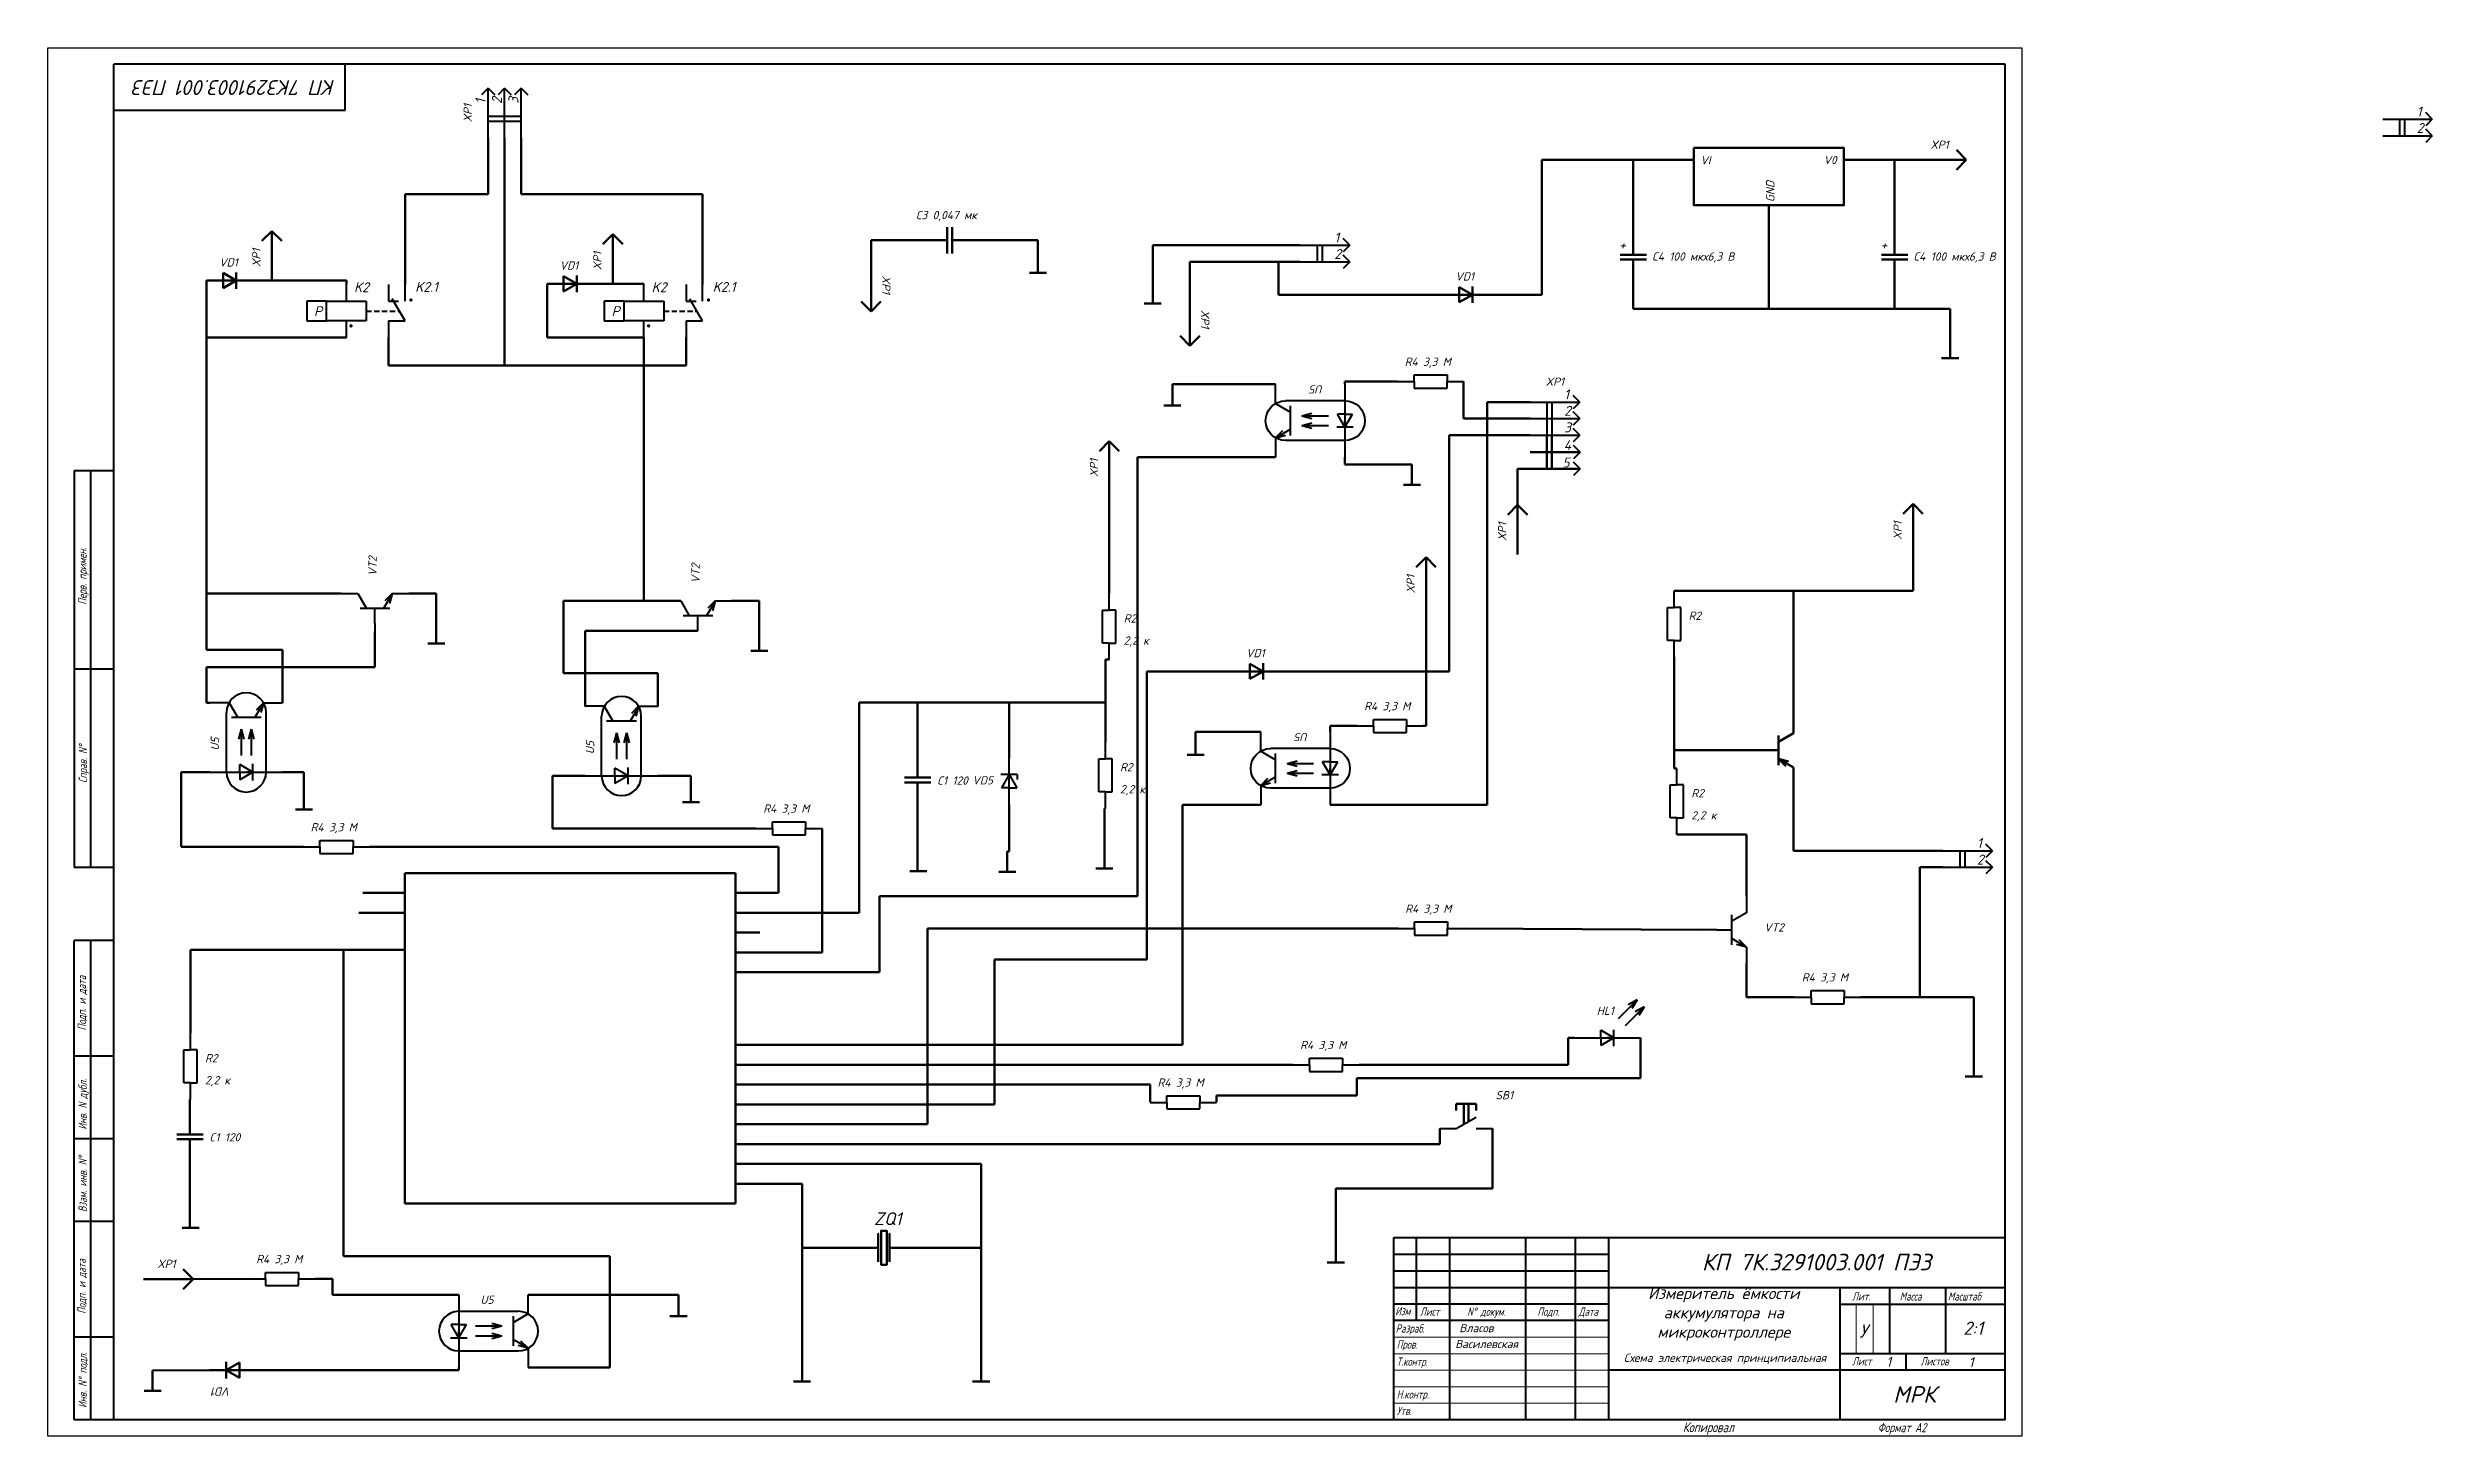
# Model space of a CAD drawing. Header units: millimetres. Extents: x 4194 to 7583, y -2981 to -2501.
# Drawn here: x 6862 to 7583, y -2981 to -2561 of the extents above.
import ezdxf

# ---------------------------------------------------------------- set-up
doc = ezdxf.new("R2010")
doc.units = ezdxf.units.MM
doc.linetypes.add('HIDDEN2', pattern=[4.7625, 3.175, -1.5875])
doc.layers.get('0').update_dxf_attribs({"lineweight": 40})
for name, color, linetype, lineweight in [('4-текст', 92, 'Continuous', 30), ('Основная', 7, 'Continuous', 40), ('текст', 7, 'Continuous', 30), ('тонкая', 7, 'Continuous', 20)]:
    doc.layers.add(name, color=color, linetype=linetype, lineweight=lineweight)
doc.layers.add('KONTUR', color=7, linetype='Continuous')
doc.styles.get("Standard").update_dxf_attribs({"font": 'isocpeui.ttf'})
doc.styles.add('Мой', font='isocpeui.ttf')
doc.styles.add('стиль1', font='romans.shx', dxfattribs={"width": 0.75, "oblique": 15, "height": 3.5})

# ---------------------------------------------------------------- blocks, each defined once
blk = doc.blocks.new('VD5')
at = {"linetype": 'Continuous'}
for p, q in [((282.17, 673.49), (282.17, 678.49)), ((282.17, 673.49), (279.67, 673.49)), ((282.17, 673.49), (279.86, 669.49)), ((282.17, 669.49), (282.17, 673.49)), ((282.17, 673.49), (284.48, 669.49)), ((284.67, 673.49), (282.17, 673.49)), ((284.67, 673.49), (284.67, 671.99)), ((282.17, 669.49), (279.86, 669.49)), ((282.17, 664.49), (282.17, 669.49)), ((282.17, 669.49), (284.48, 669.49))]:
    blk.add_line(p, q, dxfattribs=at)
blk = doc.blocks.new('U5')
at = {"linetype": 'Continuous'}
for p, q in [((137.99, 548.75), (137.99, 539.75)), ((158.99, 542.95), (158.99, 548.75)), ((137.99, 543.75), (155.99, 543.75)), ((158.99, 542.95), (154.49, 540.35)), ((154.49, 537.75), (154.49, 542.25)), ((135.49, 535.75), (137.99, 535.75)), ((137.99, 539.75), (135.68, 539.75)), ((137.99, 535.75), (135.68, 539.75)), ((137.99, 539.75), (140.3, 539.75)), ((137.99, 535.75), (140.3, 539.75)), ((137.99, 539.75), (137.99, 535.75)), ((137.99, 535.75), (137.99, 537.75)), ((137.99, 535.75), (137.99, 526.75)), ((137.99, 535.75), (140.49, 535.75)), ((150.99, 539.25), (142.99, 539.25)), ((150.99, 536.25), (142.99, 536.25)), ((150.99, 539.25), (147.99, 540.06)), ((150.99, 539.25), (147.99, 538.45)), ((150.99, 536.25), (147.99, 537.06)), ((150.99, 536.25), (147.99, 535.45)), ((154.49, 533.25), (154.49, 537.75)), ((156.39, 534.06), (154.49, 535.16)), ((158.99, 532.56), (156.39, 534.06)), ((158.99, 532.56), (156.79, 534.75)), ((137.99, 531.75), (155.99, 531.75)), ((158.99, 532.56), (155.99, 533.36)), ((158.99, 532.56), (158.99, 526.75))]:
    blk.add_line(p, q, dxfattribs=at)
for centre, start, end in [((137.99, 537.75), 90, 270), ((155.99, 537.75), 270, 90)]:
    blk.add_arc(centre, 6, start, end, dxfattribs=at)
blk = doc.blocks.new('SA9')
at = {"linetype": 'Continuous'}
for p, q in [((423.61, 563.14), (423.61, 558.14)), ((428.61, 558.14), (428.61, 563.14)), ((423.61, 558.14), (426.61, 558.14)), ((428.61, 552.14), (424.74, 558.84)), ((423.61, 552.14), (428.61, 552.14)), ((423.61, 552.14), (423.61, 547.14))]:
    blk.add_line(p, q, dxfattribs=at)
blk = doc.blocks.new('K2')
at = {"color": 7, "linetype": 'Continuous'}
for p, q in [((149.35, 450.55), (149.35, 455.55)), ((137.35, 450.55), (137.35, 444.55)), ((143.35, 450.55), (137.35, 450.55)), ((143.35, 450.55), (149.35, 450.55)), ((143.35, 444.55), (143.35, 450.55)), ((149.35, 450.55), (155.35, 450.55)), ((155.35, 450.55), (155.35, 444.55)), ((155.35, 450.55), (155.35, 447.55)), ((137.35, 444.55), (143.35, 444.55)), ((155.35, 444.55), (143.35, 444.55)), ((149.35, 439.55), (149.35, 444.55))]:
    blk.add_line(p, q, dxfattribs=at)
at = {"color": 7, "linetype": 'HIDDEN2', "ltscale": 0.5}
blk.add_line((155.35, 447.55), (165.36, 447.55), dxfattribs=at)
at = {"color": 7, "linetype": 'Continuous', "const_width": 0.5}
for points in [[(168.62, 450.9, 1), (169.12, 450.9, 1)], [(150.5, 443.07, 1), (151, 443.07, 1)]]:
    blk.add_lwpolyline(points, format="xyb", close=True, dxfattribs=at)
at = {"linetype": 'Continuous'}
blk.add_blockref('SA9', (-261.52, -107.59), dxfattribs=at)
at = {"color": 7, "linetype": 'Continuous'}
blk.add_text('P', height=3, dxfattribs=at).set_placement((139.54, 446.02))
blk = doc.blocks.new('XP1 1')
at = {"linetype": 'Continuous'}
for p, q in [((393.61, 500.77), (408.61, 500.77)), ((398.69, 500.77), (398.69, 490.77)), ((400.19, 500.77), (400.19, 490.77)), ((408.61, 500.77), (406.61, 502.77)), ((408.61, 500.77), (406.61, 498.77)), ((408.61, 495.77), (406.61, 497.77)), ((393.61, 495.77), (408.61, 495.77)), ((393.61, 490.77), (408.61, 490.77)), ((408.61, 495.77), (406.61, 493.77)), ((408.61, 490.77), (406.61, 492.77)), ((408.61, 490.77), (406.61, 488.77))]:
    blk.add_line(p, q, dxfattribs=at)
for s, p in [('2', (403.89, 496.61)), ('1', (403.89, 501.61)), ('3', (403.89, 491.61))]:
    blk.add_text(s, height=3, dxfattribs=at).set_placement(p)
blk = doc.blocks.new('VD1')
at = {"linetype": 'Continuous', "lineweight": 50}
for p, q in [((227.35, 669.55), (227.35, 671.86)), ((231.35, 669.55), (227.35, 671.86)), ((231.35, 669.55), (231.35, 672.05)), ((222.35, 669.55), (227.35, 669.55)), ((231.35, 669.55), (227.35, 667.24)), ((227.35, 669.55), (231.35, 669.55)), ((227.35, 669.55), (227.35, 667.24)), ((231.35, 669.55), (236.35, 669.55)), ((231.35, 667.05), (231.35, 669.55))]:
    blk.add_line(p, q, dxfattribs=at)
blk = doc.blocks.new('XP1')
at = {"linetype": 'Continuous', "lineweight": 50}
for p, q in [((314.13, 503.29), (311.13, 506.29)), ((299.13, 503.29), (306.63, 503.29)), ((306.63, 503.29), (314.13, 503.29)), ((314.13, 503.29), (311.13, 500.29))]:
    blk.add_line(p, q, dxfattribs=at)
blk = doc.blocks.new('rezistor')
for p, q in [((46.9, 169.84), (51.9, 169.84)), ((51.9, 169.84), (51.9, 171.84)), ((51.9, 171.84), (61.9, 171.84)), ((51.9, 169.84), (51.9, 167.84)), ((51.9, 167.84), (61.9, 167.84)), ((61.9, 171.84), (61.9, 169.84)), ((61.9, 169.84), (66.9, 169.84)), ((61.9, 167.84), (61.9, 169.84))]:
    blk.add_line(p, q)
blk = doc.blocks.new('condensator')
at = {"linetype": 'Continuous', "lineweight": 50}
for p, q in [((159.82, 727.6), (159.82, 734.59)), ((155.82, 727.6), (159.82, 727.6)), ((155.82, 727.6), (159.82, 727.6)), ((155.82, 726.1), (159.82, 726.1)), ((159.82, 727.6), (163.82, 727.6)), ((159.82, 719.12), (159.82, 726.1)), ((159.82, 726.1), (163.82, 726.1))]:
    blk.add_line(p, q, dxfattribs=at)
blk = doc.blocks.new('SA1')
at = {"linetype": 'Continuous'}
for p, q in [((315.87, 554.68), (321.87, 558.14)), ((310.87, 554.68), (315.87, 554.68)), ((321.87, 554.68), (326.87, 554.68))]:
    blk.add_line(p, q, dxfattribs=at)
blk = doc.blocks.new('SB1')
at = {"linetype": 'Continuous', "lineweight": 50}
for p, q in [((153.79, 505.72), (147.79, 505.72)), ((147.79, 505.72), (147.79, 503.72)), ((150.04, 499.56), (150.04, 505.72)), ((151.54, 500.42), (151.54, 505.72)), ((153.79, 503.72), (153.79, 505.72))]:
    blk.add_line(p, q, dxfattribs=at)
at = {"color": 0, "lineweight": 50}
blk.add_blockref('SA1', (-168.08, -56.42), dxfattribs=at)
blk = doc.blocks.new('XP1 111')
at = {"linetype": 'Continuous'}
for p, q in [((169.54, 220.78), (184.54, 220.78)), ((174.62, 220.78), (174.62, 215.78)), ((176.12, 220.78), (176.12, 215.78)), ((184.54, 220.78), (182.54, 222.78)), ((184.54, 220.78), (182.54, 218.78)), ((184.54, 215.78), (182.54, 217.78)), ((169.54, 215.78), (184.54, 215.78)), ((184.54, 215.78), (182.54, 213.78))]:
    blk.add_line(p, q, dxfattribs=at)
for s, p in [('1', (179.82, 221.62)), ('2', (179.82, 216.62))]:
    blk.add_text(s, height=3, dxfattribs=at).set_placement(p)

msp = doc.modelspace()

# ---------------------------------------------------------------- linework, layer by layer
at = {"lineweight": 50}
for p, q in [((6994.87, -2588.1), (6994.87, -2605.11)), ((6999.87, -2588.1), (6999.87, -2656.92)), ((7004.87, -2588.1), (7004.87, -2605.11)), ((7341.2, -2594.74), (7313.51, -2594.74)), ((7313.51, -2594.74), (7313.51, -2635.52)), ((7359.47, -2594.74), (7341.2, -2594.74)), ((7341.2, -2594.74), (7341.2, -2616.44)), ((7404.93, -2591.12), (7404.93, -2594.74)), ((7404.93, -2594.74), (7427.14, -2594.74)), ((7420.25, -2616.44), (7420.25, -2594.74)), ((6994.87, -2605.11), (6969.75, -2605.11)), ((6969.75, -2605.11), (6969.75, -2632.47)), ((7004.87, -2605.11), (7059.75, -2605.11)), ((7059.75, -2605.11), (7059.75, -2632.47)), ((7382.2, -2639.81), (7382.2, -2608.47)), ((7382.2, -2608.47), (7382.2, -2639.81)), ((7126.72, -2619.05), (7110.67, -2619.05)), ((7110.67, -2619.05), (7110.67, -2625.62)), ((7161.15, -2619.05), (7142.18, -2619.05)), ((7161.15, -2622.7), (7161.15, -2619.05)), ((7240.5, -2620.56), (7195.88, -2620.56)), ((7195.88, -2620.56), (7195.88, -2632.04)), ((6909.7, -2631.26), (6909.7, -2648.47)), ((6923.7, -2631.26), (6952, -2631.26)), ((6952, -2631.26), (6952, -2632.47)), ((7012.68, -2632.21), (7012.68, -2648.47)), ((7026.68, -2632.21), (7026.68, -2632.21)), ((7042, -2632.21), (7026.68, -2632.21)), ((7042, -2632.47), (7042, -2632.21)), ((7207.12, -2636), (7207.12, -2625.56)), ((7207.12, -2625.56), (7240.5, -2625.56)), ((7233.95, -2635.52), (7233.95, -2625.56)), ((7341.2, -2639.81), (7341.2, -2631.9)), ((7420.25, -2631.9), (7420.25, -2639.81)), ((7283.58, -2635.52), (7233.95, -2635.52)), ((7313.51, -2635.52), (7297.58, -2635.52)), ((7382.2, -2639.81), (7341.2, -2639.81)), ((7420.25, -2639.81), (7382.2, -2639.81)), ((7420.25, -2639.81), (7437.05, -2639.81)), ((7437.05, -2639.81), (7437.05, -2648.57)), ((6909.7, -2648.47), (6952, -2648.47)), ((6909.7, -2648.47), (6909.7, -2742.91)), ((6964.75, -2648.47), (6964.75, -2656.92)), ((7012.68, -2648.47), (7042, -2648.47)), ((7042, -2648.47), (7042, -2666.59)), ((7054.75, -2648.47), (7054.75, -2656.92)), ((7054.75, -2656.92), (6964.75, -2656.92)), ((7042, -2666.59), (7042, -2728.15)), ((7233.01, -2662.63), (7201.83, -2662.63)), ((7201.83, -2662.63), (7201.83, -2665.92)), ((7254.01, -2662.63), (7254.01, -2661.8)), ((7254.01, -2661.8), (7269.89, -2661.8)), ((7289.89, -2661.8), (7289.89, -2673)), ((7310, -2668), (7297.02, -2668)), ((7297.02, -2668), (7297.02, -2767.79)), ((7289.89, -2673), (7310, -2673)), ((7285.5, -2749.45), (7285.5, -2678)), ((7285.5, -2678), (7310, -2678)), ((7315.08, -2678), (7315.08, -2688.15)), ((7316.58, -2678), (7316.58, -2688.15)), ((7233.01, -2684.63), (7191.25, -2684.63)), ((7191.25, -2684.63), (7191.25, -2817.4)), ((7254.01, -2686.88), (7254.01, -2684.63)), ((7274.24, -2686.88), (7254.01, -2686.88)), ((7310, -2688.15), (7306.22, -2688.15)), ((7306.22, -2688.15), (7306.22, -2699.1)), ((7310, -2683.15), (7325, -2683.15)), ((7310, -2688.15), (7325, -2688.15)), ((7325, -2688.15), (7325, -2688.15)), ((7182.72, -2725.91), (7182.72, -2693.96)), ((7425.82, -2725.09), (7425.82, -2713.77)), ((6950.46, -2725.93), (6909.7, -2725.93)), ((6979.2, -2725.93), (6970.85, -2725.93)), ((6979.2, -2734.81), (6979.2, -2725.93)), ((7353.55, -2725.09), (7425.82, -2725.09)), ((7389.61, -2763.14), (7389.69, -2725.09)), ((7042, -2728.15), (7017.66, -2728.15)), ((7017.66, -2728.15), (7017.66, -2728.15)), ((7017.66, -2728.15), (7017.66, -2750.03)), ((7053.12, -2728.15), (7042, -2728.15)), ((7076.86, -2728.15), (7068.51, -2728.15)), ((7076.86, -2737.02), (7076.86, -2728.15)), ((7278.54, -2729.93), (7278.54, -2765.96)), ((6960.65, -2748.19), (6960.65, -2737.43)), ((7046.19, -2737.15), (7024.19, -2737.15)), ((7024.19, -2737.15), (7024.19, -2760.03)), ((7046.19, -2737.15), (7058.31, -2737.15)), ((6909.7, -2742.91), (6932.72, -2742.91)), ((6932.72, -2742.91), (6932.72, -2758.94)), ((7181.6, -2748.56), (7181.6, -2745.91)), ((7181.6, -2745.91), (7182.72, -2745.91)), ((7353.55, -2745.09), (7353.55, -2778.79)), ((6960.65, -2748.19), (6909.7, -2748.19)), ((6909.7, -2748.19), (6909.7, -2758.94)), ((7017.66, -2750.03), (7046.19, -2750.03)), ((7046.19, -2750.03), (7046.19, -2760.03)), ((7181.6, -2758.85), (7181.6, -2748.56)), ((7194.13, -2836.56), (7194.13, -2749.45)), ((7194.13, -2749.45), (7220.28, -2749.45)), ((7234.26, -2749.45), (7285.5, -2749.45)), ((6910.72, -2758.94), (6909.7, -2758.94)), ((7107.05, -2822.44), (7107.05, -2758.85)), ((7107.05, -2758.85), (7181.6, -2758.85)), ((7124.76, -2774.57), (7124.76, -2758.85)), ((7152.41, -2775.67), (7152.41, -2758.85)), ((7181.6, -2770.89), (7181.6, -2758.85)), ((7228.52, -2767.79), (7208.82, -2767.79)), ((7208.82, -2767.79), (7208.82, -2768.53)), ((7249.52, -2767.79), (7249.52, -2765.96)), ((7249.52, -2765.96), (7257.64, -2765.96)), ((7278.54, -2765.96), (7277.64, -2765.96)), ((7297.02, -2767.79), (7297.02, -2789.79)), ((7375.61, -2773.33), (7353.55, -2773.33)), ((6910.72, -2779.94), (6902.08, -2779.94)), ((6902.08, -2802.57), (6902.08, -2779.94)), ((6932.72, -2779.94), (6939.15, -2779.94)), ((6939.15, -2779.94), (6939.15, -2785.1)), ((7024.19, -2781.03), (7014.29, -2781.03)), ((7014.29, -2781.03), (7014.29, -2796.94)), ((7046.19, -2781.03), (7056.21, -2781.03)), ((7056.21, -2781.03), (7056.21, -2782.8)), ((7353.55, -2778.79), (7354.38, -2778.79)), ((7389.61, -2803.13), (7389.61, -2783.53)), ((7124.76, -2790.04), (7124.76, -2799.12)), ((7152.41, -2789.67), (7152.41, -2803.91)), ((7181.24, -2802.93), (7181.24, -2790.89)), ((7181.24, -2790.89), (7181.6, -2790.89)), ((7228.52, -2789.79), (7204.83, -2789.79)), ((7204.83, -2789.79), (7204.83, -2862.44)), ((7297.02, -2789.79), (7249.52, -2789.79)), ((7014.29, -2796.94), (7075.9, -2796.94)), ((7095.9, -2796.94), (7095.9, -2834.44)), ((6939.02, -2802.57), (6902.08, -2802.57)), ((6959.02, -2802.57), (7082.69, -2802.57)), ((7082.69, -2802.57), (7082.69, -2816.44)), ((7124.76, -2799.12), (7124.76, -2803.69)), ((7152.41, -2803.91), (7151.86, -2803.91)), ((7375.46, -2798.79), (7354.38, -2798.79)), ((7375.46, -2800.47), (7375.46, -2798.79)), ((7375.46, -2817.44), (7375.46, -2800.47)), ((7389.61, -2803.13), (7389.61, -2803.71)), ((7434.86, -2803.71), (7389.61, -2803.71)), ((7389.61, -2803.71), (7389.61, -2803.71)), ((6969.69, -2810.44), (6969.69, -2910.44)), ((7069.69, -2810.44), (6969.69, -2810.44)), ((6969.69, -2810.44), (6969.69, -2816.44)), ((7069.69, -2910.44), (7069.69, -2810.44)), ((7069.69, -2810.44), (7069.69, -2818.44)), ((7069.69, -2810.44), (7069.69, -2816.44)), ((7434.86, -2808.71), (7427.83, -2808.71)), ((7427.83, -2808.71), (7427.83, -2811.93)), ((7427.83, -2848), (7427.83, -2811.93)), ((6969.69, -2816.44), (6956.94, -2816.44)), ((6969.69, -2816.44), (6969.69, -2822.44)), ((7069.69, -2816.44), (7076.67, -2816.44)), ((7069.69, -2816.44), (7069.69, -2822.44)), ((7069.69, -2818.44), (7069.69, -2826.44)), ((7082.69, -2816.44), (7076.67, -2816.44)), ((7191.25, -2817.4), (7113.21, -2817.4)), ((7113.21, -2817.4), (7113.21, -2839.88)), ((6969.69, -2822.44), (6955.72, -2822.44)), ((6969.69, -2822.44), (6969.69, -2833.66)), ((7069.69, -2822.44), (7077.82, -2822.44)), ((7077.82, -2822.44), (7069.69, -2822.44)), ((7069.69, -2822.44), (7069.69, -2828.44)), ((7069.69, -2826.44), (7069.69, -2834.44)), ((7077.82, -2822.44), (7107.05, -2822.44)), ((6944.57, -2833.66), (6904.87, -2833.66)), ((6904.87, -2833.66), (6904.87, -2858.91)), ((6969.69, -2833.66), (6944.57, -2833.66)), ((6951.15, -2926.35), (6951.15, -2833.66)), ((7069.69, -2828.44), (7077.06, -2828.44)), ((7077.06, -2828.44), (7069.69, -2828.44)), ((7069.69, -2828.44), (7069.69, -2834.44)), ((7270.06, -2827.23), (7127.76, -2827.23)), ((7127.76, -2827.23), (7127.76, -2886.44)), ((7361.46, -2827.64), (7290.06, -2827.23)), ((7069.69, -2834.44), (7069.69, -2842.44)), ((7069.69, -2834.44), (7075.53, -2834.44)), ((7075.53, -2834.44), (7069.69, -2834.44)), ((7069.69, -2834.44), (7069.69, -2840.44)), ((7069.69, -2840.44), (7076.67, -2840.44)), ((7095.9, -2834.44), (7075.53, -2834.44)), ((7113.21, -2840.44), (7076.67, -2840.44)), ((7113.21, -2839.88), (7113.21, -2840.44)), ((7147.98, -2880.44), (7147.98, -2836.56)), ((7147.98, -2836.56), (7194.13, -2836.56)), ((7375.46, -2837.83), (7375.46, -2848)), ((7069.69, -2842.44), (7069.69, -2850.44)), ((7375.46, -2848), (7390, -2848)), ((7410, -2848), (7427.83, -2848)), ((7427.83, -2848), (7443.39, -2848)), ((7443.39, -2848), (7444.2, -2848)), ((7444.2, -2848), (7444.2, -2865.79)), ((7069.69, -2868.44), (7069.69, -2862.44)), ((7069.69, -2862.44), (7075.61, -2862.44)), ((7204.83, -2862.44), (7075.61, -2862.44)), ((7321.49, -2868.46), (7321.49, -2860.33)), ((7321.49, -2860.33), (7323.35, -2860.33)), ((7343.35, -2868.81), (7343.35, -2860.33)), ((7069.69, -2874.44), (7069.69, -2868.44)), ((7069.69, -2868.44), (7076.22, -2868.44)), ((7076.22, -2868.44), (7069.69, -2868.44)), ((7076.22, -2868.44), (7238.22, -2868.44)), ((7258.28, -2868.46), (7321.49, -2868.46)), ((7343.35, -2868.81), (7343.35, -2872.53)), ((7069.69, -2878.44), (7069.69, -2870.44)), ((7069.69, -2880.44), (7069.69, -2874.44)), ((7069.69, -2874.44), (7076.97, -2874.44)), ((7076.97, -2874.44), (7069.69, -2874.44)), ((7076.97, -2874.44), (7195.14, -2874.44)), ((7195.14, -2874.44), (7195.14, -2879.8)), ((7343.35, -2872.53), (7257.55, -2872.53)), ((7257.55, -2872.53), (7257.55, -2877.71)), ((6904.68, -2882.49), (6904.68, -2878.91)), ((6904.68, -2878.91), (6904.87, -2878.91)), ((7069.69, -2886.44), (7069.69, -2878.44)), ((7069.69, -2886.44), (7069.69, -2880.44)), ((7069.69, -2880.44), (7077.44, -2880.44)), ((7077.44, -2880.44), (7147.98, -2880.44)), ((7215.14, -2879.8), (7215.14, -2877.71)), ((7215.14, -2877.71), (7223.31, -2877.71)), ((7257.55, -2877.71), (7223.31, -2877.71)), ((7069.69, -2894.44), (7069.69, -2886.44)), ((7069.69, -2892.44), (7069.69, -2886.44)), ((7069.69, -2886.44), (7077.44, -2886.44)), ((7077.44, -2886.44), (7069.69, -2886.44)), ((7127.76, -2886.44), (7077.44, -2886.44)), ((7282.66, -2892.44), (7282.66, -2887.72)), ((7298.66, -2887.72), (7298.66, -2905.82)), ((6904.68, -2897.96), (6904.68, -2907.04)), ((7069.69, -2898.44), (7069.69, -2892.44)), ((7069.69, -2892.44), (7078.58, -2892.44)), ((7078.58, -2892.44), (7069.69, -2892.44)), ((7069.69, -2902.44), (7069.69, -2894.44)), ((7069.69, -2904.44), (7069.69, -2898.44)), ((7069.69, -2898.44), (7079.35, -2898.44)), ((7079.35, -2898.44), (7069.69, -2898.44)), ((7078.58, -2892.44), (7282.66, -2892.44)), ((7079.35, -2898.44), (7143.98, -2898.44)), ((7143.98, -2898.44), (7143.98, -2923.79)), ((7069.69, -2910.44), (7069.69, -2902.44)), ((7069.69, -2910.44), (7069.69, -2904.44)), ((7069.69, -2904.44), (7080.49, -2904.44)), ((7080.49, -2904.44), (7069.69, -2904.44)), ((7080.49, -2904.44), (7089.82, -2904.44)), ((7089.82, -2904.44), (7089.82, -2923.79)), ((7251.24, -2905.82), (7251.24, -2922.08)), ((7298.66, -2905.82), (7251.24, -2905.82)), ((6904.68, -2907.04), (6904.68, -2911.61)), ((6969.69, -2910.44), (7069.69, -2910.44)), ((7031.71, -2926.35), (6951.15, -2926.35)), ((7031.71, -2960), (7031.71, -2926.35)), ((7108.56, -2923.79), (7089.82, -2923.79)), ((7089.82, -2923.79), (7089.82, -2958.07)), ((7120.61, -2923.79), (7143.98, -2923.79)), ((7143.98, -2923.79), (7143.98, -2958.07)), ((6905.68, -2933.3), (6922.54, -2933.21)), ((6947.83, -2933.21), (6942.54, -2933.21)), ((6947.83, -2938), (6947.83, -2933.21)), ((6986, -2938), (6947.83, -2938)), ((7052.45, -2938), (7007, -2938)), ((7052.45, -2938.27), (7052.45, -2938)), ((6910.65, -2960.84), (6893.37, -2960.88)), ((6986, -2960.84), (6924.65, -2960.84)), ((6986, -2960), (6986, -2960.84)), ((7007, -2960), (7031.71, -2960))]:
    msp.add_line(p, q, dxfattribs=at)
at = {"linetype": 'Continuous'}
for p, q in [((7325.11, -2683.16), (7323.11, -2681.16)), ((7325.11, -2683.16), (7323.11, -2685.16)), ((7325.15, -2688.17), (7323.15, -2686.17)), ((7325.15, -2688.17), (7323.15, -2690.17)), ((6950.46, -2725.93), (6955.46, -2725.93)), ((6955.46, -2725.93), (6958.05, -2730.43)), ((6965.85, -2725.93), (6963.65, -2728.13)), ((6965.85, -2725.93), (6964.35, -2728.53)), ((6965.85, -2725.93), (6965.04, -2728.93)), ((6965.85, -2725.93), (6970.85, -2725.93)), ((6960.65, -2730.43), (6956.15, -2730.43)), ((6960.65, -2734.93), (6960.65, -2730.43)), ((6965.15, -2730.43), (6960.65, -2730.43)), ((6964.35, -2728.53), (6963.25, -2730.43)), ((7053.12, -2728.15), (7055.71, -2732.65)), ((7058.31, -2732.65), (7053.81, -2732.65)), ((7058.31, -2737.15), (7058.31, -2732.65)), ((7062.81, -2732.65), (7058.31, -2732.65)), ((7062.01, -2730.75), (7060.91, -2732.65)), ((7063.51, -2728.15), (7061.31, -2730.35)), ((7063.51, -2728.15), (7062.01, -2730.75)), ((7063.51, -2728.15), (7062.71, -2731.15)), ((7063.51, -2728.15), (7068.51, -2728.15)), ((6960.65, -2734.93), (6960.65, -2739.93)), ((7375.46, -2817.44), (7375.46, -2822.44)), ((7375.46, -2822.44), (7370.96, -2825.04)), ((7370.96, -2827.64), (7370.96, -2823.14)), ((7366.46, -2827.64), (7361.46, -2827.64)), ((7366.46, -2827.64), (7370.96, -2827.64)), ((7370.96, -2832.14), (7370.96, -2827.64)), ((7372.86, -2831.33), (7370.96, -2830.23)), ((7375.46, -2832.83), (7372.46, -2832.03)), ((7375.46, -2832.83), (7372.86, -2831.33)), ((7375.46, -2832.83), (7373.26, -2830.64)), ((7375.46, -2832.83), (7375.46, -2837.83)), ((7336.7, -2854.4), (7342.35, -2848.75)), ((7338.82, -2856.53), (7344.47, -2850.87)), ((7342.35, -2848.75), (7339.66, -2850.3)), ((7342.35, -2848.75), (7340.8, -2851.44)), ((7344.47, -2850.87), (7341.78, -2852.42)), ((7344.47, -2850.87), (7342.92, -2853.56)), ((7323.35, -2860.33), (7331.35, -2860.33)), ((7331.35, -2860.33), (7331.35, -2858.02)), ((7335.35, -2860.33), (7331.35, -2858.02)), ((7331.35, -2860.33), (7331.35, -2862.64)), ((7335.35, -2860.33), (7331.35, -2862.64)), ((7331.35, -2860.33), (7335.35, -2860.33)), ((7335.35, -2860.33), (7333.35, -2860.33)), ((7335.35, -2860.33), (7335.35, -2857.83)), ((7335.35, -2860.33), (7343.35, -2860.33)), ((7335.35, -2862.83), (7335.35, -2860.33))]:
    msp.add_line(p, q, dxfattribs=at)
at = {"linetype": 'Continuous', "lineweight": 50}
for p, q in [((7389.61, -2768.14), (7385.11, -2770.74)), ((7385.11, -2773.33), (7385.11, -2768.83)), ((7389.61, -2763.14), (7389.61, -2768.14)), ((7380.61, -2773.33), (7375.61, -2773.33)), ((7380.61, -2773.33), (7385.11, -2773.33)), ((7385.11, -2777.83), (7385.11, -2773.33)), ((7387.01, -2777.03), (7385.11, -2775.93)), ((7385.13, -2775.93), (7388.13, -2776.73)), ((7385.13, -2775.93), (7387.32, -2778.13)), ((7389.61, -2778.53), (7387.01, -2777.03)), ((7389.61, -2778.53), (7389.61, -2783.53))]:
    msp.add_line(p, q, dxfattribs=at)
for p, q in [((7333.67, -2925.82), (7268.67, -2925.82)), ((7333.67, -2930.82), (7268.67, -2930.82)), ((7333.67, -2940.82), (7268.67, -2940.82)), ((7333.67, -2945.82), (7268.67, -2945.82)), ((7403.67, -2975.82), (7403.67, -2975.82))]:
    msp.add_line(p, q)
at = {"lineweight": 50}
msp.add_lwpolyline([(7359.47, -2591.12), (7404.93, -2591.12), (7404.93, -2608.47), (7359.47, -2608.47)], close=True, dxfattribs=at)
at = {"layer": 'KONTUR'}
for p, q in [((6861.67, -2980.82), (6861.67, -2560.82)), ((6861.67, -2560.82), (7458.67, -2560.82)), ((7458.67, -2560.82), (7458.67, -2980.82)), ((7458.67, -2980.82), (6861.67, -2980.82))]:
    msp.add_line(p, q, dxfattribs=at)
at = {"layer": 'Основная'}
for p, q in [((6881.67, -2935.82), (6881.67, -2565.82)), ((7453.67, -2565.82), (6881.67, -2565.82)), ((6951.67, -2579.82), (6951.67, -2565.82)), ((7453.67, -2975.82), (7453.67, -2565.82)), ((6951.67, -2579.82), (6881.67, -2579.82)), ((6869.67, -2688.82), (6869.67, -2808.82)), ((6881.67, -2688.82), (6869.67, -2688.82)), ((6874.67, -2808.82), (6874.67, -2688.82)), ((6881.67, -2748.82), (6869.67, -2748.82)), ((6881.67, -2808.82), (6869.67, -2808.82)), ((6869.67, -2975.82), (6869.67, -2830.82)), ((6881.67, -2830.82), (6869.67, -2830.82)), ((6874.67, -2975.82), (6874.67, -2830.82)), ((6881.67, -2865.82), (6869.67, -2865.82)), ((6881.67, -2890.82), (6869.67, -2890.82)), ((6881.67, -2915.82), (6869.67, -2915.82)), ((7268.67, -2920.82), (7268.67, -2975.82)), ((7453.67, -2920.82), (7268.67, -2920.82)), ((7275.67, -2945.82), (7275.67, -2920.82)), ((7285.67, -2920.82), (7285.67, -2975.82)), ((7308.67, -2975.82), (7308.67, -2920.82)), ((7323.67, -2920.82), (7323.67, -2975.82)), ((7333.67, -2920.82), (7333.67, -2975.82)), ((6881.67, -2975.82), (6881.67, -2935.82)), ((7268.67, -2935.82), (7453.67, -2935.82)), ((7403.67, -2935.82), (7403.67, -2975.82)), ((7403.67, -2940.82), (7453.67, -2940.82)), ((7418.67, -2935.82), (7418.67, -2955.82)), ((7435.67, -2935.82), (7435.67, -2955.82)), ((6881.67, -2950.82), (6869.67, -2950.82)), ((7453.67, -2955.82), (7403.67, -2955.82)), ((7423.67, -2955.82), (7423.67, -2960.82)), ((7453.67, -2960.82), (7333.67, -2960.82)), ((7453.67, -2975.82), (6869.67, -2975.82))]:
    msp.add_line(p, q, dxfattribs=at)
at = {"layer": 'Основная', "lineweight": 50}
for p, q in [((7161.15, -2622.7), (7161.15, -2628.84)), ((7195.88, -2632.04), (7195.88, -2638.17)), ((7437.05, -2648.57), (7437.05, -2654.71)), ((7201.83, -2662.85), (7201.83, -2668.98)), ((7274.24, -2686.88), (7274.24, -2693.01)), ((6979.2, -2734.81), (6979.2, -2740.95)), ((7076.86, -2737.02), (7076.86, -2743.16)), ((7208.82, -2768.53), (7208.82, -2774.67)), ((7056.21, -2782.8), (7056.21, -2788.94)), ((6939.15, -2785.1), (6939.15, -2791.24)), ((7124.76, -2803.69), (7124.76, -2809.86)), ((7151.86, -2803.91), (7151.86, -2810.04)), ((7181.24, -2802.93), (7181.24, -2809.07)), ((7444.2, -2865.79), (7444.2, -2871.93)), ((6904.68, -2911.61), (6904.68, -2917.78)), ((7108.56, -2923.79), (7112.86, -2923.79)), ((7112.86, -2923.79), (7112.86, -2922.07)), ((7112.86, -2925.51), (7112.86, -2923.79)), ((7113.72, -2923.79), (7113.72, -2921.21)), ((7113.72, -2923.79), (7113.72, -2926.37)), ((7115.44, -2921.21), (7115.44, -2923.79)), ((7115.44, -2926.37), (7115.44, -2923.79)), ((7116.3, -2923.79), (7116.3, -2922.07)), ((7116.3, -2923.79), (7116.3, -2925.51)), ((7116.3, -2923.79), (7120.61, -2923.79)), ((7251.24, -2922.05), (7251.24, -2928.18)), ((7052.45, -2938.27), (7052.45, -2944.41)), ((6893.37, -2960.88), (6893.37, -2967.01)), ((7089.82, -2958.07), (7089.82, -2964.21)), ((7143.98, -2958.07), (7143.98, -2964.21))]:
    msp.add_line(p, q, dxfattribs=at)
at = {"layer": 'Основная', "lineweight": 80}
for p, q in [((7161.15, -2628.88), (7158.57, -2628.88)), ((7161.15, -2628.88), (7163.73, -2628.88)), ((7195.88, -2638.22), (7193.3, -2638.22)), ((7195.88, -2638.22), (7198.46, -2638.22)), ((7437.05, -2654.75), (7434.47, -2654.75)), ((7437.05, -2654.75), (7439.63, -2654.75)), ((7201.83, -2669.03), (7199.25, -2669.03)), ((7201.83, -2669.03), (7204.41, -2669.03)), ((7274.24, -2693.06), (7271.66, -2693.06)), ((7274.24, -2693.06), (7276.82, -2693.06)), ((6979.2, -2740.99), (6976.62, -2740.99)), ((6979.2, -2740.99), (6981.78, -2740.99)), ((7076.86, -2743.2), (7074.28, -2743.2)), ((7076.86, -2743.2), (7079.44, -2743.2)), ((7208.82, -2774.71), (7206.24, -2774.71)), ((7208.82, -2774.71), (7211.41, -2774.71)), ((7056.22, -2788.98), (7053.64, -2788.98)), ((7056.22, -2788.98), (7058.8, -2788.98)), ((6939.15, -2791.28), (6936.57, -2791.28)), ((6939.15, -2791.28), (6941.73, -2791.28)), ((7124.76, -2809.86), (7122.4, -2809.86)), ((7124.76, -2809.86), (7127.56, -2809.86)), ((7151.87, -2810.09), (7149.29, -2810.09)), ((7151.87, -2810.09), (7154.45, -2810.09)), ((7181.24, -2809.11), (7178.66, -2809.11)), ((7181.24, -2809.11), (7183.83, -2809.11)), ((7444.2, -2871.97), (7441.62, -2871.97)), ((7444.2, -2871.97), (7446.78, -2871.97)), ((6904.68, -2917.78), (6902.33, -2917.78)), ((6904.68, -2917.78), (6907.49, -2917.78)), ((7251.24, -2928.22), (7248.66, -2928.22)), ((7251.24, -2928.22), (7253.82, -2928.22)), ((7052.45, -2944.45), (7049.87, -2944.45)), ((7052.45, -2944.45), (7055.03, -2944.45)), ((6893.38, -2967.05), (6890.8, -2967.05)), ((6893.38, -2967.05), (6895.96, -2967.05)), ((7089.83, -2964.25), (7087.24, -2964.25)), ((7089.83, -2964.25), (7092.41, -2964.25)), ((7143.98, -2964.25), (7141.4, -2964.25)), ((7143.98, -2964.25), (7146.56, -2964.25))]:
    msp.add_line(p, q, dxfattribs=at)
at = {"layer": 'Основная', "lineweight": 50}
for points in [[(7112.86, -2923.79), (7112.86, -2919.49), (7112.86, -2928.09)], [(7113.72, -2923.79), (7113.72, -2918.62), (7115.44, -2918.62), (7115.44, -2928.95), (7113.72, -2928.95), (7113.72, -2923.79)], [(7116.3, -2923.79), (7116.3, -2919.49), (7116.3, -2928.09)]]:
    msp.add_lwpolyline(points, dxfattribs=at)
at = {"layer": 'тонкая'}
for p, q in [((7408.65, -2941.02), (7408.65, -2955.82)), ((7413.73, -2941.02), (7413.73, -2955.82)), ((7268.67, -2950.82), (7333.67, -2950.82)), ((7333.67, -2955.82), (7268.67, -2955.82)), ((7333.67, -2960.82), (7268.67, -2960.82))]:
    msp.add_line(p, q, dxfattribs=at)
for points in [[(7268.67, -2965.82), (7333.67, -2965.82)], [(7268.67, -2970.82), (7333.67, -2970.82)]]:
    msp.add_lwpolyline(points, dxfattribs=at)

# ---------------------------------------------------------------- block references
at = {"linetype": 'Continuous'}
for name, p, rotation in [('XP1 1', (7495.64, -2981.71), 89.99999999999999), ('XP1', (7432.73, -2930.41), 90), ('XP1', (7535.86, -2931.35), 90), ('condensator', (6407.59, -2459.23), 270), ('XP1', (6607.38, -2326.49), 270), ('XP1', (6703.83, -2336.87), 270), ('XP1', (7686.01, -2993.97), 90), ('XP1', (7809.51, -3013.23), 90), ('XP1', (7929.11, -3012.9), 90), ('XP1', (7781.82, -3029.06), 90), ('U5', (7459.48, -2917.93), 90), ('U5', (7572.95, -2919.01), 90), ('VD1', (7147, -2291.28), 180)]:
    msp.add_blockref(name, p, dxfattribs=dict(at, rotation=rotation))
at = {"lineweight": 50}
for p in [(7398.32, -2803.23), (7070.96, -2841.34), (7265.32, -3024.49)]:
    msp.add_blockref('XP1 111', p, dxfattribs=at)
at = {"linetype": 'Continuous'}
for name, p in [('XP1', (7127.8, -3098.03)), ('condensator', (7181.38, -3351.02)), ('condensator', (7260.43, -3351.02)), ('VD1', (6687.35, -3300.82)), ('VD1', (6790.33, -3301.77)), ('VD1', (7061.23, -3305.07)), ('XP1 1', (6916.39, -3168.77)), ('VD1', (6997.91, -3419)), ('condensator', (6964.94, -3509.16)), ('VD5', (6870.24, -3454.17)), ('condensator', (6744.87, -3617.08)), ('SB1', (7139.87, -3385.98)), ('XP1', (6591.54, -3436.58)), ('U5', (6848.01, -3486.75))]:
    msp.add_blockref(name, p, dxfattribs=at)
at = {"color": 7, "linetype": 'Continuous', "lineweight": 100}
msp.add_blockref('K2', (6802.65, -3088.02), dxfattribs=at)
at = {"color": 7, "linetype": 'Continuous'}
msp.add_blockref('K2', (6892.65, -3088.02), dxfattribs=at)
for p in [(7222.99, -2831.64), (7210.74, -2935.8), (7029, -2966.78), (6892.12, -2972.41), (7223.16, -2997.07), (7343.1, -3017.84), (7191.38, -3038.3), (7148.24, -3049.65), (6875.64, -3103.06)]:
    msp.add_blockref('rezistor', p)
at = {"linetype": 'Continuous', "xscale": -1}
for p in [(7392, -3211.38), (7387.51, -3316.54)]:
    msp.add_blockref('U5', p, dxfattribs=at)
at = {"rotation": 90}
for p in [(7352.56, -2792.81), (7523.4, -2791.99), (7351.44, -2837.79), (7524.22, -2845.69), (7074.71, -2925.81)]:
    msp.add_blockref('rezistor', p, dxfattribs=at)

# ---------------------------------------------------------------- texts
at = {"linetype": 'Continuous'}
for s, rotation, p in [('XP1', 90, (6989.94, -2583.4)), ('GND', 90, (7383.86, -2607.54)), ('XP1', 90, (6926.05, -2627.17)), ('XP1', 90, (7029.18, -2628.1)), ('XP1', 270, (7114.04, -2629.73)), ('XP1', 270, (7210.48, -2640.11)), ('U5', 180, (7247.49, -2662.89)), ('XP1', 90, (7179.36, -2690.72)), ('XP1', 90, (7302.82, -2709.99)), ('XP1', 90, (7422.42, -2709.65)), ('VT2', 90, (6961.17, -2720.6)), ('VT2', 90, (7058.83, -2722.81)), ('XP1', 90, (7275.14, -2725.82)), ('U5', 90, (6913.49, -2773.43)), ('U5', 180, (7243, -2768.05)), ('U5', 90, (7026.96, -2774.51)), ('VD1', 180, (6916.99, -2966.02))]:
    msp.add_text(s, height=2.5, rotation=rotation, dxfattribs=at).set_placement(p)
for s, height, p in [('XP1', 2.5, (7431.04, -2591.4)), ('VI', 2.5, (7361.5, -2596.12)), ('V0', 2.5, (7398.75, -2596.05)), ('С3 0,047 мк', 2.5, (7124.27, -2612.69)), ('VD1', 2.5, (6913.51, -2627)), ('+', 3, (7336.89, -2621.94)), ('С4 100 мкх6,3 В', 2.5, (7346.93, -2625.22)), ('+', 3, (7415.94, -2621.94)), ('С4 100 мкх6,3 В', 2.5, (7425.97, -2625.22)), ('VD1', 2.5, (7016.49, -2627.95)), ('VD1', 2.5, (7287.4, -2631.25)), ('XP1', 2.5, (7314.71, -2663.07)), ('4', 3, (7320.14, -2682.53)), ('5', 3, (7319.76, -2687.78)), ('VD1', 2.5, (7224.07, -2745.19)), ('C1 120', 2.5, (7130.64, -2783.72)), ('VD5', 2.5, (7141.32, -2783.66)), ('VT2', 2.5, (7380.79, -2828.15)), ('HL1', 2.5, (7330.15, -2853.37)), ('SB1', 2.5, (7299.52, -2878.88)), ('C1 120', 2.5, (6910.57, -2891.64)), ('XP1', 2.5, (6894.79, -2929.9)), ('U5', 2.5, (6992.52, -2940.77))]:
    msp.add_text(s, height=height, dxfattribs=at).set_placement(p)
at = {"color": 7, "linetype": 'Continuous', "lineweight": 100}
for s, p in [('K2', (6954.3, -2634.77)), ('K2.1', (6972.79, -2634.67))]:
    msp.add_text(s, height=3, dxfattribs=at).set_placement(p)
at = {"color": 7, "linetype": 'Continuous'}
for s, p in [('K2', (7044.3, -2634.77)), ('K2.1', (7062.79, -2634.67))]:
    msp.add_text(s, height=3, dxfattribs=at).set_placement(p)
for s, p in [('R4 3,3 M', (7272.07, -2657.06)), ('R2', (7187.1, -2734.69)), ('R2', (7357.93, -2733.87)), ('2,2 к', (7187.1, -2741.36)), ('R4 3,3 M', (7259.81, -2761.22)), ('R2', (7185.98, -2779.67)), ('R4 3,3 M', (7078.07, -2792.2)), ('2,2 к', (7185.98, -2786.34)), ('R2', (7358.76, -2787.57)), ('R4 3,3 M', (6941.19, -2797.83)), ('2,2 к', (7358.76, -2794.24)), ('R4 3,3 M', (7272.23, -2822.49)), ('R4 3,3 M', (7392.17, -2843.26)), ('R4 3,3 M', (7240.45, -2863.72)), ('R2', (6909.25, -2867.69)), ('2,2 к', (6909.25, -2874.36)), ('R4 3,3 M', (7197.31, -2875.06)), ('R4 3,3 M', (6924.71, -2928.47))]:
    msp.add_text(s, height=2.5).set_placement(p)
at = {"lineweight": 50, "insert": (7440.99, -2946.12), "char_height": 4, "attachment_point": 1, "style": 'Мой'}
msp.add_mtext_dynamic_manual_height_columns('2:1', width=8.6195, gutter_width=12.5, heights=[0], dxfattribs=at)
at = {"layer": '4-текст', "lineweight": 50, "insert": (6948.7, -2575.12), "char_height": 4.5, "attachment_point": 1, "rotation": 180, "style": 'Мой'}
msp.add_mtext_dynamic_manual_height_columns('КП 7К3291003.001 ПЭ3', width=73.2491, gutter_width=12.5, heights=[0], dxfattribs=at)
at = {"layer": '4-текст', "lineweight": 50, "insert": (7361.95, -2925.63), "char_height": 5, "attachment_point": 1, "style": 'Мой'}
msp.add_mtext_dynamic_manual_height_columns('КП 7К.3291003.001 ПЭ3', width=107.7895, gutter_width=12.5, heights=[0], dxfattribs=at)
at = {"layer": '4-текст', "ltscale": 1.5}
for s, width, insert, char_height, attachment_point in [('\\pxb0.25714,a0.25714,sa1,qc,t0;Измеритель ёмкости аккумулятора на микроконтроллере', 70.3963, (7368.56, -2935.82), 3.5, 2), ('У', 30, (7410.82, -2946.97), 4, 2), ('\\pxqc;Схема электрическая принципиальная', 70, (7333.95, -2955.82), 2.5, 1), ('{\\fISOCPEUR|b0|i1|c204|p34;1}', 30, (7418.46, -2956.75), 3, 2), ('{\\fISOCPEUR|b0|i1|c204|p34;1}', 30, (7443.39, -2956.89), 3, 2), ('{\\fISOCPEUR|b0|i1|c204|p34;МРК}', 15.0698, (7419.8, -2965.65), 5, 1)]:
    msp.add_mtext_dynamic_manual_height_columns(s, width=width, gutter_width=12.5, heights=[0], dxfattribs=dict(at, insert=insert, char_height=char_height, attachment_point=attachment_point))
at = {"layer": '4-текст', "ltscale": 1.5, "char_height": 2.5, "width": 63.4787, "attachment_point": 2, "style": 'Мой'}
for s, insert in [('Власов', (7293.76, -2946.82)), ('Василевская', (7296.85, -2951.65))]:
    msp.add_mtext(s, dxfattribs=dict(at, insert=insert))
at = {"layer": 'Основная', "lineweight": 50, "style": 'Мой'}
msp.add_text('ZQ1', height=3.872, dxfattribs=at).set_placement((7111.55, -2916.94))
at = {"layer": 'текст', "style": 'стиль1', "oblique": 15, "width": 0.75}
for s, p in [('Перв. примен.', (6873.42, -2729.3)), ('Справ. N%%d', (6873.57, -2783.19)), ('Подп. и дата', (6873.24, -2858.05)), ('Инв. N дубл.', (6873.48, -2888.07)), ('Взам. инв. N%%d', (6873.48, -2913)), ('Подп. и дата', (6873.19, -2943.78)), ('Инв. N%%d подл.', (6873.48, -2972.25))]:
    msp.add_text(s, height=2.5, rotation=90, dxfattribs=at).set_placement(p)
for s, height, p in [('Изм', 2.5, (7269.21, -2944.2)), ('Лист', 2.5, (7276.69, -2944.35)), ('N%%d докум. ', 2.5, (7290.97, -2944.35)), ('Подп.', 2.5, (7312.22, -2944.35)), ('Дата', 2.5, (7324.67, -2944.35)), ('Лит.', 2.5, (7407.38, -2939.75)), ('Масса', 2.5, (7421.76, -2939.75)), ('Масштаб', 2.5, (7436.35, -2939.75)), ('Разраб.', 2.5, (7269.33, -2949.45)), ('Пров.', 2.5, (7269.63, -2954.29)), ('Лист', 2.5, (7407.38, -2959.36)), ('Листов', 2.5, (7428.11, -2959.36)), ('Т.контр.', 2.5, (7269.63, -2959.48)), ('Н.контр.', 2.5, (7269.63, -2969.4)), ('Утв.', 2.5, (7269.63, -2974.42)), ('Копировал', 3, (7356.2, -2979.57)), ('Формат А2', 2.75, (7415.13, -2979.57))]:
    msp.add_text(s, height=height, dxfattribs=at).set_placement(p)

doc.saveas('drawing.dxf')
